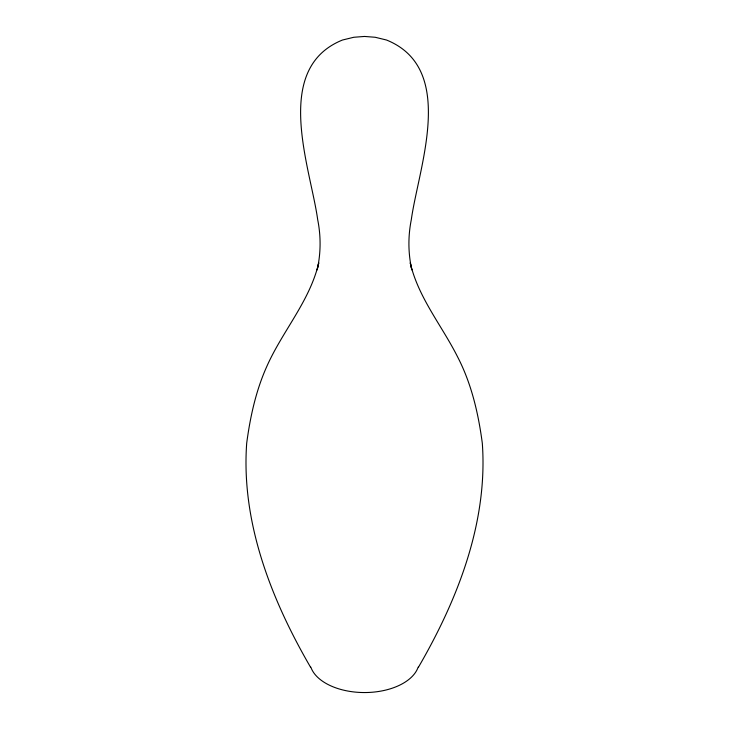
<?xml version="1.0" encoding="UTF-8"?>
<svg xmlns="http://www.w3.org/2000/svg" width="729" height="729" viewBox="0 0 729 729"><rect width="100%" height="100%" fill="white"/><g stroke="black" fill="none" stroke-linecap="round" stroke-linejoin="round"><path stroke-width="1.09" d="M418.437 667.235C457.575 599.858 488.056 522.374 482.306 443.196C478.37 413.452 471.481 383.636 457.575 356.846C441.856 325.571 418.246 297.532 410.236 262.814L411.849 269.894C408.094 253.428 407.985 236.196 411.311 219.657C418.51 167.588 457.302 68.672 386.552 40.031L375.207 37.27L364.5 36.45L353.793 37.27L342.448 40.031C271.698 68.672 310.49 167.588 317.689 219.657C321.015 236.196 320.906 253.428 317.151 269.894L318.764 262.814C309.825 301.159 282.314 331.258 266.686 366.723C255.861 390.881 250.175 417.061 246.694 443.196C240.944 522.374 271.425 599.858 310.563 667.235M418.154 667.135A54.702 31.584 0 0 1 364.5 692.55A54.702 31.584 0 0 1 310.846 667.135"/></g></svg>
